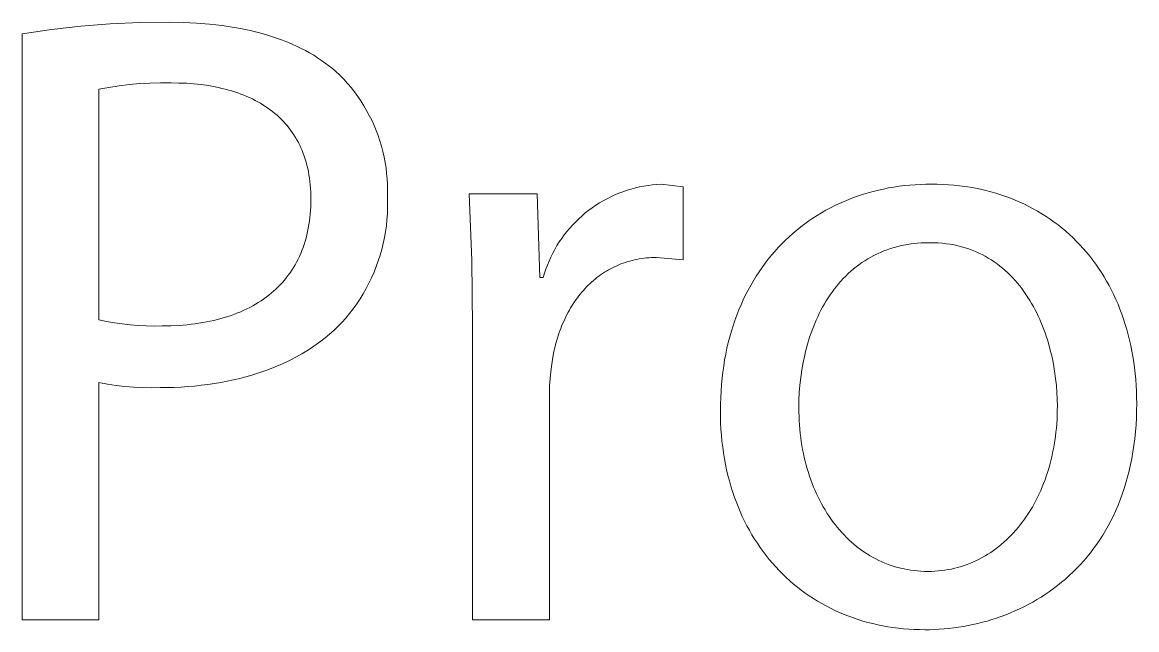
# Model space of a CAD drawing. Header units: millimetres. Extents: x -1283 to 2747, y -259 to 2557.
# Drawn here: x 1464.6 to 1515.6, y -191.6 to -163.8 of the extents above; entities that cross this region are included whole.
import ezdxf

# ---------------------------------------------------------------- set-up
doc = ezdxf.new("R2010")
doc.units = ezdxf.units.MM
doc.header["$MEASUREMENT"] = 0
doc.layers.add('Domyślny', color=7, linetype='Continuous', true_color=0x000000)

msp = doc.modelspace()

# ---------------------------------------------------------------- linework, layer by layer
at = {"layer": 'Domyślny', "color": 18, "lineweight": 15, "true_color": 0x000000}
for p, q in [((1465.896, -164.109), (1467.241, -163.959)), ((1467.241, -163.959), (1468.59, -163.854)), ((1468.59, -163.854), (1469.942, -163.794)), ((1469.942, -163.794), (1471.294, -163.78)), ((1471.294, -163.78), (1471.933, -163.789)), ((1471.933, -163.789), (1472.55, -163.818)), ((1472.55, -163.818), (1473.145, -163.865)), ((1473.145, -163.865), (1473.434, -163.895)), ((1473.434, -163.895), (1473.718, -163.93)), ((1473.718, -163.93), (1473.997, -163.97)), ((1473.997, -163.97), (1474.27, -164.014)), ((1464.557, -164.303), (1465.896, -164.109)), ((1464.557, -191.171), (1464.557, -164.303)), ((1474.27, -164.014), (1474.538, -164.062)), ((1474.538, -164.062), (1474.801, -164.115)), ((1474.801, -164.115), (1475.058, -164.172)), ((1475.058, -164.172), (1475.31, -164.233)), ((1475.31, -164.233), (1475.556, -164.299)), ((1475.556, -164.299), (1475.797, -164.369)), ((1475.797, -164.369), (1476.033, -164.443)), ((1476.033, -164.443), (1476.263, -164.521)), ((1476.263, -164.521), (1476.488, -164.604)), ((1476.488, -164.604), (1476.708, -164.69)), ((1476.708, -164.69), (1476.922, -164.781)), ((1476.922, -164.781), (1477.132, -164.875)), ((1477.132, -164.875), (1477.335, -164.974)), ((1477.335, -164.974), (1477.534, -165.076)), ((1477.534, -165.076), (1477.727, -165.183)), ((1477.727, -165.183), (1477.915, -165.293)), ((1477.915, -165.293), (1478.097, -165.407)), ((1478.097, -165.407), (1478.275, -165.525)), ((1478.275, -165.525), (1478.447, -165.647)), ((1478.447, -165.647), (1478.613, -165.773)), ((1478.613, -165.773), (1478.775, -165.902)), ((1478.775, -165.902), (1478.931, -166.034)), ((1478.931, -166.034), (1479.114, -166.21)), ((1479.114, -166.21), (1479.292, -166.392)), ((1479.292, -166.392), (1479.463, -166.581)), ((1468.528, -166.765), (1468.06, -166.853)), ((1468.06, -166.853), (1468.06, -177.415)), ((1468.999, -166.692), (1468.528, -166.765)), ((1469.472, -166.634), (1468.999, -166.692)), ((1469.947, -166.592), (1469.472, -166.634)), ((1470.422, -166.565), (1469.947, -166.592)), ((1470.899, -166.554), (1470.422, -166.565)), ((1471.375, -166.558), (1470.899, -166.554)), ((1471.733, -166.563), (1471.375, -166.558)), ((1472.084, -166.578), (1471.733, -166.563)), ((1472.426, -166.604), (1472.084, -166.578)), ((1472.76, -166.639), (1472.426, -166.604)), ((1473.086, -166.685), (1472.76, -166.639)), ((1473.245, -166.712), (1473.086, -166.685)), ((1473.402, -166.741), (1473.245, -166.712)), ((1473.557, -166.773), (1473.402, -166.741)), ((1473.71, -166.808), (1473.557, -166.773)), ((1473.86, -166.845), (1473.71, -166.808)), ((1474.008, -166.885), (1473.86, -166.845)), ((1474.153, -166.927), (1474.008, -166.885)), ((1474.297, -166.972), (1474.153, -166.927)), ((1474.437, -167.019), (1474.297, -166.972)), ((1474.576, -167.069), (1474.437, -167.019)), ((1479.463, -166.581), (1479.627, -166.774)), ((1479.627, -166.774), (1479.785, -166.974)), ((1479.785, -166.974), (1479.935, -167.179)), ((1474.711, -167.122), (1474.576, -167.069)), ((1474.845, -167.177), (1474.711, -167.122)), ((1474.975, -167.235), (1474.845, -167.177)), ((1475.103, -167.295), (1474.975, -167.235)), ((1475.229, -167.358), (1475.103, -167.295)), ((1475.352, -167.424), (1475.229, -167.358)), ((1475.472, -167.492), (1475.352, -167.424)), ((1475.589, -167.563), (1475.472, -167.492)), ((1475.704, -167.637), (1475.589, -167.563)), ((1479.935, -167.179), (1480.079, -167.388)), ((1480.079, -167.388), (1480.215, -167.603)), ((1475.816, -167.713), (1475.704, -167.637)), ((1475.925, -167.792), (1475.816, -167.713)), ((1476.032, -167.873), (1475.925, -167.792)), ((1476.136, -167.957), (1476.032, -167.873)), ((1476.236, -168.044), (1476.136, -167.957)), ((1476.334, -168.133), (1476.236, -168.044)), ((1480.215, -167.603), (1480.344, -167.822)), ((1480.344, -167.822), (1480.465, -168.046)), ((1480.465, -168.046), (1480.579, -168.273)), ((1476.429, -168.225), (1476.334, -168.133)), ((1476.521, -168.32), (1476.429, -168.225)), ((1476.61, -168.417), (1476.521, -168.32)), ((1476.696, -168.517), (1476.61, -168.417)), ((1476.779, -168.619), (1476.696, -168.517)), ((1480.579, -168.273), (1480.684, -168.504)), ((1480.684, -168.504), (1480.782, -168.739)), ((1476.859, -168.725), (1476.779, -168.619)), ((1476.936, -168.833), (1476.859, -168.725)), ((1477.01, -168.943), (1476.936, -168.833)), ((1477.081, -169.056), (1477.01, -168.943)), ((1477.148, -169.172), (1477.081, -169.056)), ((1480.782, -168.739), (1480.871, -168.977)), ((1480.871, -168.977), (1480.952, -169.218)), ((1477.212, -169.291), (1477.148, -169.172)), ((1477.273, -169.412), (1477.212, -169.291)), ((1477.331, -169.536), (1477.273, -169.412)), ((1477.386, -169.663), (1477.331, -169.536)), ((1480.952, -169.218), (1481.025, -169.462)), ((1481.025, -169.462), (1481.089, -169.708)), ((1477.437, -169.792), (1477.386, -169.663)), ((1477.485, -169.924), (1477.437, -169.792)), ((1477.529, -170.059), (1477.485, -169.924)), ((1477.57, -170.196), (1477.529, -170.059)), ((1481.089, -169.708), (1481.145, -169.956)), ((1481.145, -169.956), (1481.192, -170.206)), ((1477.608, -170.336), (1477.57, -170.196)), ((1477.642, -170.479), (1477.608, -170.336)), ((1477.673, -170.624), (1477.642, -170.479)), ((1477.7, -170.772), (1477.673, -170.624)), ((1481.192, -170.206), (1481.231, -170.457)), ((1481.231, -170.457), (1481.26, -170.709)), ((1477.724, -170.923), (1477.7, -170.772)), ((1477.744, -171.077), (1477.724, -170.923)), ((1477.76, -171.233), (1477.744, -171.077)), ((1481.26, -170.709), (1481.282, -170.963)), ((1481.282, -170.963), (1481.294, -171.216)), ((1477.773, -171.392), (1477.76, -171.233)), ((1477.783, -171.554), (1477.773, -171.392)), ((1477.788, -171.719), (1477.783, -171.554)), ((1481.298, -171.471), (1481.293, -171.725)), ((1481.294, -171.216), (1481.298, -171.471)), ((1485.172, -174.695), (1485.041, -171.65)), ((1485.041, -171.65), (1488.155, -171.65)), ((1488.155, -171.65), (1488.276, -175.475)), ((1491.723, -171.694), (1491.907, -171.617)), ((1491.907, -171.617), (1492.093, -171.547)), ((1492.093, -171.547), (1492.281, -171.482)), ((1492.281, -171.482), (1492.472, -171.425)), ((1492.472, -171.425), (1492.664, -171.374)), ((1492.664, -171.374), (1492.858, -171.329)), ((1492.858, -171.329), (1493.054, -171.291)), ((1493.054, -171.291), (1493.25, -171.26)), ((1493.25, -171.26), (1493.448, -171.236)), ((1493.448, -171.236), (1493.646, -171.218)), ((1493.646, -171.218), (1493.845, -171.207)), ((1493.845, -171.207), (1494.852, -171.328)), ((1494.852, -171.328), (1494.852, -174.669)), ((1503.113, -171.664), (1503.34, -171.596)), ((1503.34, -171.596), (1503.569, -171.533)), ((1503.569, -171.533), (1503.801, -171.476)), ((1503.801, -171.476), (1504.035, -171.423)), ((1504.035, -171.423), (1504.272, -171.376)), ((1504.272, -171.376), (1504.51, -171.335)), ((1504.51, -171.335), (1504.751, -171.299)), ((1504.751, -171.299), (1504.994, -171.268)), ((1504.994, -171.268), (1505.239, -171.243)), ((1505.239, -171.243), (1505.485, -171.224)), ((1505.485, -171.224), (1505.734, -171.21)), ((1505.734, -171.21), (1505.984, -171.202)), ((1505.984, -171.202), (1506.236, -171.199)), ((1506.236, -171.199), (1506.498, -171.202)), ((1506.498, -171.202), (1506.757, -171.211)), ((1506.757, -171.211), (1507.013, -171.225)), ((1507.013, -171.225), (1507.266, -171.246)), ((1507.266, -171.246), (1507.517, -171.272)), ((1507.517, -171.272), (1507.765, -171.305)), ((1507.765, -171.305), (1508.009, -171.342)), ((1508.009, -171.342), (1508.251, -171.386)), ((1508.251, -171.386), (1508.49, -171.435)), ((1508.49, -171.435), (1508.726, -171.489)), ((1508.726, -171.489), (1508.958, -171.549)), ((1508.958, -171.549), (1509.188, -171.615)), ((1509.188, -171.615), (1509.414, -171.685)), ((1477.782, -172.233), (1477.788, -172.061)), ((1477.79, -171.886), (1477.788, -171.719)), ((1477.788, -172.061), (1477.79, -171.886)), ((1481.293, -171.725), (1481.302, -172.001)), ((1481.302, -172.001), (1481.303, -172.277)), ((1490.849, -172.169), (1491.017, -172.062)), ((1491.017, -172.062), (1491.189, -171.961)), ((1491.189, -171.961), (1491.364, -171.866)), ((1491.364, -171.866), (1491.542, -171.777)), ((1491.542, -171.777), (1491.723, -171.694)), ((1501.809, -172.184), (1502.019, -172.084)), ((1502.019, -172.084), (1502.232, -171.99)), ((1502.232, -171.99), (1502.448, -171.901)), ((1502.448, -171.901), (1502.667, -171.817)), ((1502.667, -171.817), (1502.889, -171.738)), ((1502.889, -171.738), (1503.113, -171.664)), ((1509.414, -171.685), (1509.637, -171.762)), ((1509.637, -171.762), (1509.857, -171.843)), ((1509.857, -171.843), (1510.073, -171.93)), ((1510.073, -171.93), (1510.286, -172.021)), ((1510.286, -172.021), (1510.495, -172.118)), ((1510.495, -172.118), (1510.702, -172.22)), ((1477.743, -172.735), (1477.76, -172.57)), ((1477.76, -172.57), (1477.773, -172.403)), ((1477.773, -172.403), (1477.782, -172.233)), ((1481.293, -172.553), (1481.274, -172.829)), ((1481.303, -172.277), (1481.293, -172.553)), ((1490.069, -172.784), (1490.216, -172.651)), ((1490.216, -172.651), (1490.368, -172.522)), ((1490.368, -172.522), (1490.525, -172.399)), ((1490.525, -172.399), (1490.685, -172.281)), ((1490.685, -172.281), (1490.849, -172.169)), ((1500.804, -172.759), (1500.998, -172.634)), ((1500.998, -172.634), (1501.196, -172.514)), ((1501.196, -172.514), (1501.397, -172.399)), ((1501.397, -172.399), (1501.601, -172.289)), ((1501.601, -172.289), (1501.809, -172.184)), ((1510.702, -172.22), (1510.904, -172.327)), ((1510.904, -172.327), (1511.103, -172.439)), ((1511.103, -172.439), (1511.298, -172.556)), ((1511.298, -172.556), (1511.49, -172.678)), ((1477.67, -173.214), (1477.698, -173.057)), ((1477.698, -173.057), (1477.723, -172.898)), ((1477.723, -172.898), (1477.743, -172.735)), ((1481.246, -173.104), (1481.208, -173.378)), ((1481.274, -172.829), (1481.246, -173.104)), ((1489.655, -173.215), (1489.788, -173.067)), ((1489.788, -173.067), (1489.926, -172.923)), ((1489.926, -172.923), (1490.069, -172.784)), ((1500.06, -173.308), (1500.241, -173.163)), ((1500.241, -173.163), (1500.425, -173.024)), ((1500.425, -173.024), (1500.613, -172.889)), ((1500.613, -172.889), (1500.804, -172.759)), ((1511.49, -172.678), (1511.678, -172.805)), ((1511.678, -172.805), (1511.863, -172.936)), ((1511.863, -172.936), (1512.043, -173.072)), ((1512.043, -173.072), (1512.22, -173.213)), ((1477.523, -173.818), (1477.565, -173.671)), ((1477.565, -173.671), (1477.604, -173.521)), ((1477.604, -173.521), (1477.639, -173.369)), ((1477.639, -173.369), (1477.67, -173.214)), ((1481.16, -173.65), (1481.104, -173.92)), ((1481.208, -173.378), (1481.16, -173.65)), ((1489.175, -173.849), (1489.286, -173.685)), ((1489.286, -173.685), (1489.404, -173.524)), ((1489.404, -173.524), (1489.526, -173.367)), ((1489.526, -173.367), (1489.655, -173.215)), ((1499.541, -173.772), (1499.71, -173.613)), ((1499.71, -173.613), (1499.883, -173.458)), ((1499.883, -173.458), (1500.06, -173.308)), ((1512.22, -173.213), (1512.392, -173.358)), ((1512.392, -173.358), (1512.561, -173.508)), ((1512.561, -173.508), (1512.726, -173.663)), ((1512.726, -173.663), (1512.887, -173.822)), ((1477.375, -174.243), (1477.428, -174.104)), ((1477.428, -174.104), (1477.477, -173.962)), ((1477.477, -173.962), (1477.523, -173.818)), ((1481.038, -174.188), (1480.962, -174.454)), ((1481.104, -173.92), (1481.038, -174.188)), ((1488.874, -174.365), (1488.968, -174.19)), ((1488.968, -174.19), (1489.068, -174.018)), ((1489.068, -174.018), (1489.175, -173.849)), ((1499.056, -174.28), (1499.213, -174.106)), ((1499.213, -174.106), (1499.375, -173.937)), ((1499.375, -173.937), (1499.541, -173.772)), ((1504.204, -174.205), (1504.047, -174.264)), ((1504.365, -174.151), (1504.204, -174.205)), ((1504.529, -174.101), (1504.365, -174.151)), ((1504.696, -174.056), (1504.529, -174.101)), ((1504.866, -174.016), (1504.696, -174.056)), ((1505.04, -173.981), (1504.866, -174.016)), ((1505.218, -173.952), (1505.04, -173.981)), ((1505.398, -173.927), (1505.218, -173.952)), ((1505.583, -173.908), (1505.398, -173.927)), ((1505.77, -173.894), (1505.583, -173.908)), ((1505.961, -173.886), (1505.77, -173.894)), ((1506.156, -173.883), (1505.961, -173.886)), ((1506.351, -173.886), (1506.156, -173.883)), ((1506.542, -173.895), (1506.351, -173.886)), ((1506.73, -173.91), (1506.542, -173.895)), ((1506.914, -173.931), (1506.73, -173.91)), ((1507.094, -173.957), (1506.914, -173.931)), ((1507.271, -173.989), (1507.094, -173.957)), ((1507.444, -174.026), (1507.271, -173.989)), ((1507.613, -174.069), (1507.444, -174.026)), ((1507.779, -174.117), (1507.613, -174.069)), ((1507.941, -174.17), (1507.779, -174.117)), ((1508.1, -174.228), (1507.941, -174.17)), ((1512.887, -173.822), (1513.044, -173.985)), ((1513.044, -173.985), (1513.197, -174.153)), ((1513.197, -174.153), (1513.345, -174.325)), ((1477.13, -174.773), (1477.197, -174.644)), ((1477.197, -174.644), (1477.26, -174.513)), ((1477.26, -174.513), (1477.319, -174.379)), ((1477.319, -174.379), (1477.375, -174.243)), ((1480.962, -174.454), (1480.878, -174.717)), ((1485.202, -177.743), (1485.172, -174.695)), ((1488.703, -174.725), (1488.785, -174.543)), ((1488.785, -174.543), (1488.874, -174.365)), ((1492.515, -174.695), (1492.41, -174.723)), ((1492.622, -174.67), (1492.515, -174.695)), ((1492.729, -174.648), (1492.622, -174.67)), ((1492.838, -174.628), (1492.729, -174.648)), ((1492.948, -174.611), (1492.838, -174.628)), ((1493.059, -174.596), (1492.948, -174.611)), ((1493.171, -174.584), (1493.059, -174.596)), ((1493.284, -174.574), (1493.171, -174.584)), ((1493.398, -174.567), (1493.284, -174.574)), ((1493.514, -174.563), (1493.398, -174.567)), ((1493.63, -174.562), (1493.514, -174.563)), ((1494.852, -174.669), (1493.63, -174.562)), ((1498.608, -174.829), (1498.753, -174.641)), ((1498.753, -174.641), (1498.902, -174.458)), ((1498.902, -174.458), (1499.056, -174.28)), ((1503.174, -174.71), (1503.04, -174.799)), ((1503.311, -174.626), (1503.174, -174.71)), ((1503.452, -174.545), (1503.311, -174.626)), ((1503.596, -174.468), (1503.452, -174.545)), ((1503.743, -174.396), (1503.596, -174.468)), ((1503.893, -174.328), (1503.743, -174.396)), ((1504.047, -174.264), (1503.893, -174.328)), ((1508.256, -174.291), (1508.1, -174.228)), ((1508.407, -174.359), (1508.256, -174.291)), ((1508.556, -174.431), (1508.407, -174.359)), ((1508.701, -174.508), (1508.556, -174.431)), ((1508.842, -174.589), (1508.701, -174.508)), ((1508.98, -174.674), (1508.842, -174.589)), ((1509.115, -174.764), (1508.98, -174.674)), ((1513.345, -174.325), (1513.489, -174.501)), ((1513.489, -174.501), (1513.63, -174.682)), ((1513.63, -174.682), (1513.765, -174.867)), ((1476.831, -175.261), (1476.911, -175.143)), ((1476.911, -175.143), (1476.987, -175.022)), ((1476.987, -175.022), (1477.06, -174.899)), ((1477.06, -174.899), (1477.13, -174.773)), ((1480.784, -174.977), (1480.682, -175.234)), ((1480.878, -174.717), (1480.784, -174.977)), ((1488.494, -175.284), (1488.557, -175.095)), ((1488.557, -175.095), (1488.627, -174.909)), ((1488.627, -174.909), (1488.703, -174.725)), ((1491.336, -175.184), (1491.246, -175.24)), ((1491.427, -175.131), (1491.336, -175.184)), ((1491.52, -175.08), (1491.427, -175.131)), ((1491.614, -175.031), (1491.52, -175.08)), ((1491.709, -174.984), (1491.614, -175.031)), ((1491.805, -174.94), (1491.709, -174.984)), ((1491.903, -174.897), (1491.805, -174.94)), ((1492.002, -174.858), (1491.903, -174.897)), ((1492.102, -174.82), (1492.002, -174.858)), ((1492.204, -174.786), (1492.102, -174.82)), ((1492.306, -174.753), (1492.204, -174.786)), ((1492.41, -174.723), (1492.306, -174.753)), ((1498.199, -175.421), (1498.331, -175.22)), ((1498.331, -175.22), (1498.467, -175.022)), ((1498.467, -175.022), (1498.608, -174.829)), ((1502.536, -175.194), (1502.418, -175.301)), ((1502.657, -175.089), (1502.536, -175.194)), ((1502.781, -174.989), (1502.657, -175.089)), ((1502.909, -174.892), (1502.781, -174.989)), ((1503.04, -174.799), (1502.909, -174.892)), ((1509.246, -174.857), (1509.115, -174.764)), ((1509.374, -174.955), (1509.246, -174.857)), ((1509.499, -175.056), (1509.374, -174.955)), ((1509.62, -175.161), (1509.499, -175.056)), ((1509.738, -175.27), (1509.62, -175.161)), ((1513.765, -174.867), (1513.897, -175.056)), ((1513.897, -175.056), (1514.024, -175.249)), ((1476.383, -175.81), (1476.479, -175.706)), ((1476.479, -175.706), (1476.571, -175.598)), ((1476.571, -175.598), (1476.661, -175.488)), ((1476.661, -175.488), (1476.748, -175.376)), ((1476.748, -175.376), (1476.831, -175.261)), ((1480.451, -175.736), (1480.323, -175.981)), ((1480.571, -175.487), (1480.451, -175.736)), ((1480.682, -175.234), (1480.571, -175.487)), ((1488.276, -175.475), (1488.437, -175.475)), ((1488.437, -175.475), (1488.494, -175.284)), ((1490.656, -175.69), (1490.577, -175.762)), ((1490.736, -175.619), (1490.656, -175.69)), ((1490.817, -175.551), (1490.736, -175.619)), ((1490.9, -175.485), (1490.817, -175.551)), ((1490.985, -175.42), (1490.9, -175.485)), ((1491.07, -175.358), (1490.985, -175.42)), ((1491.158, -175.298), (1491.07, -175.358)), ((1491.246, -175.24), (1491.158, -175.298)), ((1497.949, -175.839), (1498.072, -175.628)), ((1498.072, -175.628), (1498.199, -175.421)), ((1502.082, -175.644), (1501.977, -175.765)), ((1502.191, -175.527), (1502.082, -175.644)), ((1502.303, -175.412), (1502.191, -175.527)), ((1502.418, -175.301), (1502.303, -175.412)), ((1509.853, -175.382), (1509.738, -175.27)), ((1509.965, -175.497), (1509.853, -175.382)), ((1510.073, -175.616), (1509.965, -175.497)), ((1510.178, -175.738), (1510.073, -175.616)), ((1510.28, -175.862), (1510.178, -175.738)), ((1514.024, -175.249), (1514.147, -175.446)), ((1514.147, -175.446), (1514.265, -175.647)), ((1514.265, -175.647), (1514.378, -175.852)), ((1475.855, -176.291), (1475.967, -176.201)), ((1475.967, -176.201), (1476.075, -176.107)), ((1476.075, -176.107), (1476.181, -176.011)), ((1476.181, -176.011), (1476.283, -175.912)), ((1476.283, -175.912), (1476.383, -175.81)), ((1480.186, -176.221), (1480.041, -176.456)), ((1480.323, -175.981), (1480.186, -176.221)), ((1490.137, -176.238), (1490.068, -176.324)), ((1490.206, -176.154), (1490.137, -176.238)), ((1490.277, -176.072), (1490.206, -176.154)), ((1490.35, -175.992), (1490.277, -176.072)), ((1490.424, -175.913), (1490.35, -175.992)), ((1490.5, -175.837), (1490.424, -175.913)), ((1490.577, -175.762), (1490.5, -175.837)), ((1497.718, -176.275), (1497.831, -176.055)), ((1497.831, -176.055), (1497.949, -175.839)), ((1501.679, -176.146), (1501.586, -176.278)), ((1501.775, -176.016), (1501.679, -176.146)), ((1501.875, -175.889), (1501.775, -176.016)), ((1501.977, -175.765), (1501.875, -175.889)), ((1510.379, -175.99), (1510.28, -175.862)), ((1510.475, -176.12), (1510.379, -175.99)), ((1510.567, -176.254), (1510.475, -176.12)), ((1514.378, -175.852), (1514.488, -176.06)), ((1514.488, -176.06), (1514.592, -176.273)), ((1475.12, -176.778), (1475.25, -176.704)), ((1475.25, -176.704), (1475.377, -176.627)), ((1475.377, -176.627), (1475.501, -176.547)), ((1475.501, -176.547), (1475.622, -176.465)), ((1475.622, -176.465), (1475.74, -176.379)), ((1475.74, -176.379), (1475.855, -176.291)), ((1479.888, -176.686), (1479.727, -176.911)), ((1480.041, -176.456), (1479.888, -176.686)), ((1489.812, -176.686), (1489.751, -176.781)), ((1489.873, -176.593), (1489.812, -176.686)), ((1489.937, -176.502), (1489.873, -176.593)), ((1490.002, -176.412), (1489.937, -176.502)), ((1490.068, -176.324), (1490.002, -176.412)), ((1497.407, -176.962), (1497.506, -176.729)), ((1497.506, -176.729), (1497.609, -176.5)), ((1497.609, -176.5), (1497.718, -176.275)), ((1501.325, -176.692), (1501.244, -176.835)), ((1501.409, -176.552), (1501.325, -176.692)), ((1501.496, -176.414), (1501.409, -176.552)), ((1501.586, -176.278), (1501.496, -176.414)), ((1510.657, -176.389), (1510.567, -176.254)), ((1510.743, -176.527), (1510.657, -176.389)), ((1510.826, -176.667), (1510.743, -176.527)), ((1510.907, -176.81), (1510.826, -176.667)), ((1514.592, -176.273), (1514.692, -176.489)), ((1514.692, -176.489), (1514.787, -176.709)), ((1514.787, -176.709), (1514.877, -176.933)), ((1473.821, -177.317), (1473.977, -177.269)), ((1473.977, -177.269), (1474.13, -177.217)), ((1474.13, -177.217), (1474.28, -177.163)), ((1474.28, -177.163), (1474.427, -177.106)), ((1474.427, -177.106), (1474.571, -177.046)), ((1474.571, -177.046), (1474.713, -176.983)), ((1474.713, -176.983), (1474.852, -176.918)), ((1474.852, -176.918), (1474.987, -176.849)), ((1474.987, -176.849), (1475.12, -176.778)), ((1479.558, -177.13), (1479.382, -177.343)), ((1479.727, -176.911), (1479.558, -177.13)), ((1489.527, -177.177), (1489.475, -177.28)), ((1489.58, -177.075), (1489.527, -177.177)), ((1489.636, -176.975), (1489.58, -177.075)), ((1489.693, -176.877), (1489.636, -176.975)), ((1489.751, -176.781), (1489.693, -176.877)), ((1497.225, -177.443), (1497.313, -177.2)), ((1497.313, -177.2), (1497.407, -176.962)), ((1501.092, -177.128), (1501.02, -177.278)), ((1501.166, -176.98), (1501.092, -177.128)), ((1501.244, -176.835), (1501.166, -176.98)), ((1510.984, -176.955), (1510.907, -176.81)), ((1511.058, -177.101), (1510.984, -176.955)), ((1511.13, -177.249), (1511.058, -177.101)), ((1511.198, -177.4), (1511.13, -177.249)), ((1514.877, -176.933), (1514.963, -177.161)), ((1514.963, -177.161), (1515.044, -177.392)), ((1468.06, -177.415), (1468.419, -177.492)), ((1468.419, -177.492), (1468.78, -177.556)), ((1468.78, -177.556), (1469.143, -177.609)), ((1469.143, -177.609), (1469.507, -177.651)), ((1469.507, -177.651), (1469.873, -177.68)), ((1469.873, -177.68), (1470.239, -177.698)), ((1470.239, -177.698), (1470.606, -177.703)), ((1470.606, -177.703), (1470.972, -177.697)), ((1470.972, -177.697), (1471.364, -177.691)), ((1471.364, -177.691), (1471.746, -177.673)), ((1471.746, -177.673), (1472.117, -177.643)), ((1472.117, -177.643), (1472.3, -177.624)), ((1472.3, -177.624), (1472.479, -177.601)), ((1472.479, -177.601), (1472.656, -177.576)), ((1472.656, -177.576), (1472.83, -177.548)), ((1472.83, -177.548), (1473.002, -177.517)), ((1473.002, -177.517), (1473.171, -177.483)), ((1473.171, -177.483), (1473.338, -177.446)), ((1473.338, -177.446), (1473.502, -177.406)), ((1473.502, -177.406), (1473.663, -177.363)), ((1473.663, -177.363), (1473.821, -177.317)), ((1479.021, -177.73), (1478.836, -177.906)), ((1479.199, -177.549), (1479.021, -177.73)), ((1479.382, -177.343), (1479.199, -177.549)), ((1485.202, -191.177), (1485.202, -177.743)), ((1489.283, -177.707), (1489.24, -177.818)), ((1489.329, -177.598), (1489.283, -177.707)), ((1489.376, -177.49), (1489.329, -177.598)), ((1489.424, -177.384), (1489.376, -177.49)), ((1489.475, -177.28), (1489.424, -177.384)), ((1497.063, -177.94), (1497.141, -177.689)), ((1497.141, -177.689), (1497.225, -177.443)), ((1500.822, -177.739), (1500.762, -177.896)), ((1500.885, -177.583), (1500.822, -177.739)), ((1500.951, -177.429), (1500.885, -177.583)), ((1501.02, -177.278), (1500.951, -177.429)), ((1511.263, -177.551), (1511.198, -177.4)), ((1511.326, -177.704), (1511.263, -177.551)), ((1511.385, -177.859), (1511.326, -177.704)), ((1515.044, -177.392), (1515.12, -177.626)), ((1515.12, -177.626), (1515.191, -177.864)), ((1478.447, -178.24), (1478.243, -178.399)), ((1478.645, -178.076), (1478.447, -178.24)), ((1478.836, -177.906), (1478.645, -178.076)), ((1489.12, -178.158), (1489.049, -178.392)), ((1489.158, -178.043), (1489.12, -178.158)), ((1489.198, -177.93), (1489.158, -178.043)), ((1489.24, -177.818), (1489.198, -177.93)), ((1496.923, -178.455), (1496.991, -178.196)), ((1496.991, -178.196), (1497.063, -177.94)), ((1500.651, -178.216), (1500.599, -178.378)), ((1500.705, -178.055), (1500.651, -178.216)), ((1500.762, -177.896), (1500.705, -178.055)), ((1511.442, -178.015), (1511.385, -177.859)), ((1511.496, -178.172), (1511.442, -178.015)), ((1511.547, -178.33), (1511.496, -178.172)), ((1515.191, -177.864), (1515.257, -178.105)), ((1515.257, -178.105), (1515.318, -178.35)), ((1477.817, -178.7), (1477.595, -178.842)), ((1478.033, -178.552), (1477.817, -178.7)), ((1478.243, -178.399), (1478.033, -178.552)), ((1488.985, -178.631), (1488.929, -178.876)), ((1489.049, -178.392), (1488.985, -178.631)), ((1496.805, -178.987), (1496.862, -178.719)), ((1496.862, -178.719), (1496.923, -178.455)), ((1500.505, -178.707), (1500.463, -178.873)), ((1500.551, -178.542), (1500.505, -178.707)), ((1500.599, -178.378), (1500.551, -178.542)), ((1511.595, -178.489), (1511.547, -178.33)), ((1511.684, -178.809), (1511.595, -178.489)), ((1515.318, -178.35), (1515.374, -178.598)), ((1515.374, -178.598), (1515.424, -178.85)), ((1476.896, -179.234), (1476.653, -179.353)), ((1477.135, -179.109), (1476.896, -179.234)), ((1477.368, -178.978), (1477.135, -179.109)), ((1477.595, -178.842), (1477.368, -178.978)), ((1488.879, -179.125), (1488.825, -179.453)), ((1488.929, -178.876), (1488.879, -179.125)), ((1496.71, -179.536), (1496.755, -179.26)), ((1496.755, -179.26), (1496.805, -178.987)), ((1500.423, -179.04), (1500.352, -179.378)), ((1500.463, -178.873), (1500.423, -179.04)), ((1511.761, -179.131), (1511.684, -178.809)), ((1511.827, -179.454), (1511.761, -179.131)), ((1515.424, -178.85), (1515.47, -179.104)), ((1515.47, -179.104), (1515.51, -179.362)), ((1475.628, -179.774), (1475.36, -179.865)), ((1475.891, -179.677), (1475.628, -179.774)), ((1476.15, -179.575), (1475.891, -179.677)), ((1476.404, -179.467), (1476.15, -179.575)), ((1476.653, -179.353), (1476.404, -179.467)), ((1488.782, -179.782), (1488.749, -180.112)), ((1488.825, -179.453), (1488.782, -179.782)), ((1496.637, -180.101), (1496.67, -179.817)), ((1496.67, -179.817), (1496.71, -179.536)), ((1500.292, -179.719), (1500.243, -180.063)), ((1500.352, -179.378), (1500.292, -179.719)), ((1511.883, -179.778), (1511.827, -179.454)), ((1511.928, -180.102), (1511.883, -179.778)), ((1515.51, -179.362), (1515.546, -179.623)), ((1515.546, -179.623), (1515.576, -179.887)), ((1468.458, -180.362), (1468.06, -180.287)), ((1468.06, -180.287), (1468.06, -191.171)), ((1473.662, -180.288), (1473.366, -180.339)), ((1473.955, -180.232), (1473.662, -180.288)), ((1474.244, -180.17), (1473.955, -180.232)), ((1474.529, -180.103), (1474.244, -180.17)), ((1474.81, -180.029), (1474.529, -180.103)), ((1475.087, -179.95), (1474.81, -180.029)), ((1475.36, -179.865), (1475.087, -179.95)), ((1488.749, -180.112), (1488.728, -180.444)), ((1496.609, -180.39), (1496.637, -180.101)), ((1500.243, -180.063), (1500.205, -180.409)), ((1511.963, -180.424), (1511.928, -180.102)), ((1515.576, -179.887), (1515.6, -180.154)), ((1515.6, -180.154), (1515.619, -180.424)), ((1468.858, -180.423), (1468.458, -180.362)), ((1469.261, -180.471), (1468.858, -180.423)), ((1469.664, -180.506), (1469.261, -180.471)), ((1470.069, -180.527), (1469.664, -180.506)), ((1470.473, -180.535), (1470.069, -180.527)), ((1470.878, -180.529), (1470.473, -180.535)), ((1471.199, -180.526), (1470.878, -180.529)), ((1471.518, -180.517), (1471.199, -180.526)), ((1471.833, -180.502), (1471.518, -180.517)), ((1472.146, -180.481), (1471.833, -180.502)), ((1472.456, -180.454), (1472.146, -180.481)), ((1472.762, -180.422), (1472.456, -180.454)), ((1473.066, -180.383), (1472.762, -180.422)), ((1473.366, -180.339), (1473.066, -180.383)), ((1488.728, -180.444), (1488.718, -180.776)), ((1488.718, -180.776), (1488.718, -191.177)), ((1496.573, -180.98), (1496.588, -180.683)), ((1496.588, -180.683), (1496.609, -180.39)), ((1500.178, -180.757), (1500.162, -181.104)), ((1500.205, -180.409), (1500.178, -180.757)), ((1511.988, -180.743), (1511.963, -180.424)), ((1512.002, -181.06), (1511.988, -180.743)), ((1515.619, -180.424), (1515.633, -180.696)), ((1515.633, -180.696), (1515.641, -180.972)), ((1496.56, -181.586), (1496.563, -181.281)), ((1496.563, -181.281), (1496.573, -180.98)), ((1500.162, -181.104), (1500.157, -181.452)), ((1512.007, -181.372), (1512.002, -181.06)), ((1515.644, -181.251), (1515.64, -181.586)), ((1515.641, -180.972), (1515.644, -181.251)), ((1496.563, -181.873), (1496.56, -181.586)), ((1500.157, -181.452), (1500.159, -181.651)), ((1500.159, -181.651), (1500.164, -181.849)), ((1500.164, -181.849), (1500.173, -182.045)), ((1511.991, -181.982), (1512, -181.781)), ((1512, -181.781), (1512.005, -181.577)), ((1512.005, -181.577), (1512.007, -181.372)), ((1515.64, -181.586), (1515.63, -181.916)), ((1496.572, -182.157), (1496.563, -181.873)), ((1496.587, -182.437), (1496.572, -182.157)), ((1500.173, -182.045), (1500.185, -182.24)), ((1500.185, -182.24), (1500.201, -182.432)), ((1511.961, -182.38), (1511.978, -182.182)), ((1511.978, -182.182), (1511.991, -181.982)), ((1515.612, -182.239), (1515.587, -182.557)), ((1515.63, -181.916), (1515.612, -182.239)), ((1496.607, -182.714), (1496.587, -182.437)), ((1496.633, -182.987), (1496.607, -182.714)), ((1500.201, -182.432), (1500.22, -182.623)), ((1500.22, -182.623), (1500.243, -182.812)), ((1500.243, -182.812), (1500.269, -183)), ((1511.891, -182.961), (1511.918, -182.77)), ((1511.918, -182.77), (1511.941, -182.576)), ((1511.941, -182.576), (1511.961, -182.38)), ((1515.555, -182.869), (1515.517, -183.175)), ((1515.587, -182.557), (1515.555, -182.869)), ((1496.665, -183.257), (1496.633, -182.987)), ((1496.702, -183.524), (1496.665, -183.257)), ((1500.269, -183), (1500.298, -183.185)), ((1500.298, -183.185), (1500.331, -183.368)), ((1500.331, -183.368), (1500.367, -183.55)), ((1511.79, -183.523), (1511.827, -183.338)), ((1511.827, -183.338), (1511.861, -183.151)), ((1511.861, -183.151), (1511.891, -182.961)), ((1515.517, -183.175), (1515.471, -183.475)), ((1496.745, -183.786), (1496.702, -183.524)), ((1496.793, -184.045), (1496.745, -183.786)), ((1500.367, -183.55), (1500.406, -183.729)), ((1500.406, -183.729), (1500.449, -183.906)), ((1500.449, -183.906), (1500.494, -184.081)), ((1511.659, -184.064), (1511.706, -183.886)), ((1511.706, -183.886), (1511.75, -183.706)), ((1511.75, -183.706), (1511.79, -183.523)), ((1515.42, -183.77), (1515.362, -184.058)), ((1515.471, -183.475), (1515.42, -183.77)), ((1496.847, -184.301), (1496.793, -184.045)), ((1496.906, -184.552), (1496.847, -184.301)), ((1500.494, -184.081), (1500.543, -184.254)), ((1500.543, -184.254), (1500.595, -184.425)), ((1511.5, -184.584), (1511.556, -184.413)), ((1511.556, -184.413), (1511.609, -184.24)), ((1511.609, -184.24), (1511.659, -184.064)), ((1515.298, -184.341), (1515.227, -184.618)), ((1515.362, -184.058), (1515.298, -184.341)), ((1496.97, -184.8), (1496.906, -184.552)), ((1497.04, -185.044), (1496.97, -184.8)), ((1500.595, -184.425), (1500.649, -184.593)), ((1500.649, -184.593), (1500.707, -184.759)), ((1500.707, -184.759), (1500.768, -184.922)), ((1500.768, -184.922), (1500.832, -185.083)), ((1511.313, -185.081), (1511.378, -184.918)), ((1511.378, -184.918), (1511.44, -184.752)), ((1511.44, -184.752), (1511.5, -184.584)), ((1515.151, -184.889), (1515.069, -185.155)), ((1515.227, -184.618), (1515.151, -184.889)), ((1497.114, -185.285), (1497.04, -185.044)), ((1497.194, -185.521), (1497.114, -185.285)), ((1500.832, -185.083), (1500.899, -185.242)), ((1500.899, -185.242), (1500.969, -185.397)), ((1500.969, -185.397), (1501.041, -185.551)), ((1511.099, -185.553), (1511.173, -185.399)), ((1511.173, -185.399), (1511.244, -185.241)), ((1511.244, -185.241), (1511.313, -185.081)), ((1514.981, -185.415), (1514.887, -185.669)), ((1515.069, -185.155), (1514.981, -185.415)), ((1497.278, -185.754), (1497.194, -185.521)), ((1497.368, -185.982), (1497.278, -185.754)), ((1501.041, -185.551), (1501.116, -185.701)), ((1501.116, -185.701), (1501.195, -185.849)), ((1501.195, -185.849), (1501.276, -185.994)), ((1510.86, -186), (1510.942, -185.854)), ((1510.942, -185.854), (1511.022, -185.705)), ((1511.022, -185.705), (1511.099, -185.553)), ((1514.788, -185.918), (1514.684, -186.161)), ((1514.887, -185.669), (1514.788, -185.918)), ((1497.462, -186.207), (1497.368, -185.982)), ((1497.561, -186.428), (1497.462, -186.207)), ((1497.665, -186.644), (1497.561, -186.428)), ((1501.276, -185.994), (1501.359, -186.136)), ((1501.359, -186.136), (1501.446, -186.276)), ((1501.446, -186.276), (1501.535, -186.412)), ((1501.535, -186.412), (1501.626, -186.546)), ((1510.503, -186.555), (1510.596, -186.421)), ((1510.596, -186.421), (1510.687, -186.284)), ((1510.687, -186.284), (1510.775, -186.144)), ((1510.775, -186.144), (1510.86, -186)), ((1514.574, -186.398), (1514.459, -186.63)), ((1514.684, -186.161), (1514.574, -186.398)), ((1497.773, -186.857), (1497.665, -186.644)), ((1497.887, -187.065), (1497.773, -186.857)), ((1501.626, -186.546), (1501.721, -186.676)), ((1501.721, -186.676), (1501.818, -186.804)), ((1501.818, -186.804), (1501.917, -186.928)), ((1501.917, -186.928), (1502.019, -187.049)), ((1510.106, -187.059), (1510.209, -186.938)), ((1510.209, -186.938), (1510.309, -186.814)), ((1510.309, -186.814), (1510.408, -186.686)), ((1510.408, -186.686), (1510.503, -186.555)), ((1514.339, -186.856), (1514.215, -187.077)), ((1514.459, -186.63), (1514.339, -186.856)), ((1498.004, -187.269), (1497.887, -187.065)), ((1498.126, -187.47), (1498.004, -187.269)), ((1498.253, -187.665), (1498.126, -187.47)), ((1502.019, -187.049), (1502.123, -187.167)), ((1502.123, -187.167), (1502.23, -187.281)), ((1502.23, -187.281), (1502.339, -187.392)), ((1502.339, -187.392), (1502.451, -187.5)), ((1509.67, -187.511), (1509.782, -187.403)), ((1509.782, -187.403), (1509.892, -187.292)), ((1509.892, -187.292), (1510, -187.177)), ((1510, -187.177), (1510.106, -187.059)), ((1514.085, -187.292), (1513.951, -187.502)), ((1514.215, -187.077), (1514.085, -187.292)), ((1498.384, -187.857), (1498.253, -187.665)), ((1498.519, -188.044), (1498.384, -187.857)), ((1502.451, -187.5), (1502.565, -187.605)), ((1502.565, -187.605), (1502.681, -187.706)), ((1502.681, -187.706), (1502.799, -187.803)), ((1502.799, -187.803), (1502.92, -187.897)), ((1502.92, -187.897), (1503.043, -187.987)), ((1503.043, -187.987), (1503.168, -188.074)), ((1508.95, -188.082), (1509.075, -187.996)), ((1509.075, -187.996), (1509.198, -187.906)), ((1509.198, -187.906), (1509.319, -187.813)), ((1509.319, -187.813), (1509.438, -187.716)), ((1509.438, -187.716), (1509.555, -187.615)), ((1509.555, -187.615), (1509.67, -187.511)), ((1513.669, -187.905), (1513.521, -188.098)), ((1513.812, -187.706), (1513.669, -187.905)), ((1513.951, -187.502), (1513.812, -187.706)), ((1498.658, -188.228), (1498.519, -188.044)), ((1498.801, -188.406), (1498.658, -188.228)), ((1498.949, -188.58), (1498.801, -188.406)), ((1503.168, -188.074), (1503.296, -188.157)), ((1503.296, -188.157), (1503.425, -188.236)), ((1503.425, -188.236), (1503.556, -188.311)), ((1503.556, -188.311), (1503.69, -188.382)), ((1503.69, -188.382), (1503.825, -188.449)), ((1503.825, -188.449), (1503.963, -188.513)), ((1508.157, -188.518), (1508.294, -188.455)), ((1508.294, -188.455), (1508.429, -188.388)), ((1508.429, -188.388), (1508.562, -188.318)), ((1508.562, -188.318), (1508.693, -188.243)), ((1508.693, -188.243), (1508.822, -188.164)), ((1508.822, -188.164), (1508.95, -188.082)), ((1513.214, -188.469), (1513.054, -188.646)), ((1513.369, -188.286), (1513.214, -188.469)), ((1513.521, -188.098), (1513.369, -188.286)), ((1499.1, -188.75), (1498.949, -188.58)), ((1499.256, -188.916), (1499.1, -188.75)), ((1499.415, -189.076), (1499.256, -188.916)), ((1503.963, -188.513), (1504.102, -188.572)), ((1504.102, -188.572), (1504.243, -188.628)), ((1504.243, -188.628), (1504.386, -188.679)), ((1504.386, -188.679), (1504.531, -188.726)), ((1504.531, -188.726), (1504.678, -188.768)), ((1504.678, -188.768), (1504.827, -188.807)), ((1504.827, -188.807), (1504.977, -188.841)), ((1504.977, -188.841), (1505.129, -188.871)), ((1505.129, -188.871), (1505.283, -188.896)), ((1505.283, -188.896), (1505.438, -188.917)), ((1505.438, -188.917), (1505.595, -188.933)), ((1505.595, -188.933), (1505.754, -188.945)), ((1505.754, -188.945), (1505.914, -188.952)), ((1505.914, -188.952), (1506.075, -188.954)), ((1506.075, -188.954), (1506.233, -188.952)), ((1506.233, -188.952), (1506.39, -188.945)), ((1506.39, -188.945), (1506.545, -188.933)), ((1506.545, -188.933), (1506.699, -188.917)), ((1506.699, -188.917), (1506.852, -188.897)), ((1506.852, -188.897), (1507.003, -188.872)), ((1507.003, -188.872), (1507.153, -188.843)), ((1507.153, -188.843), (1507.301, -188.809)), ((1507.301, -188.809), (1507.448, -188.771)), ((1507.448, -188.771), (1507.593, -188.729)), ((1507.593, -188.729), (1507.737, -188.682)), ((1507.737, -188.682), (1507.879, -188.632)), ((1507.879, -188.632), (1508.019, -188.577)), ((1508.019, -188.577), (1508.157, -188.518)), ((1512.723, -188.984), (1512.552, -189.145)), ((1512.89, -188.818), (1512.723, -188.984)), ((1513.054, -188.646), (1512.89, -188.818)), ((1499.578, -189.233), (1499.415, -189.076)), ((1499.745, -189.384), (1499.578, -189.233)), ((1499.916, -189.531), (1499.745, -189.384)), ((1500.09, -189.674), (1499.916, -189.531)), ((1512.201, -189.452), (1512.02, -189.597)), ((1512.378, -189.301), (1512.201, -189.452)), ((1512.552, -189.145), (1512.378, -189.301)), ((1500.268, -189.812), (1500.09, -189.674)), ((1500.449, -189.945), (1500.268, -189.812)), ((1500.634, -190.073), (1500.449, -189.945)), ((1511.459, -190.002), (1511.267, -190.127)), ((1511.649, -189.872), (1511.459, -190.002)), ((1511.836, -189.737), (1511.649, -189.872)), ((1512.02, -189.597), (1511.836, -189.737)), ((1500.822, -190.196), (1500.634, -190.073)), ((1501.014, -190.315), (1500.822, -190.196)), ((1501.208, -190.429), (1501.014, -190.315)), ((1501.406, -190.537), (1501.208, -190.429)), ((1501.607, -190.641), (1501.406, -190.537)), ((1510.675, -190.47), (1510.473, -190.574)), ((1510.875, -190.361), (1510.675, -190.47)), ((1511.072, -190.246), (1510.875, -190.361)), ((1511.267, -190.127), (1511.072, -190.246)), ((1501.811, -190.74), (1501.607, -190.641)), ((1502.018, -190.834), (1501.811, -190.74)), ((1502.228, -190.923), (1502.018, -190.834)), ((1502.44, -191.006), (1502.228, -190.923)), ((1502.656, -191.085), (1502.44, -191.006)), ((1509.433, -191.019), (1509.22, -191.093)), ((1509.645, -190.94), (1509.433, -191.019)), ((1509.854, -190.856), (1509.645, -190.94)), ((1510.062, -190.767), (1509.854, -190.856)), ((1510.269, -190.673), (1510.062, -190.767)), ((1510.473, -190.574), (1510.269, -190.673)), ((1468.06, -191.171), (1464.557, -191.171)), ((1488.718, -191.177), (1485.202, -191.177)), ((1502.874, -191.158), (1502.656, -191.085)), ((1503.095, -191.226), (1502.874, -191.158)), ((1503.318, -191.289), (1503.095, -191.226)), ((1503.544, -191.347), (1503.318, -191.289)), ((1503.772, -191.399), (1503.544, -191.347)), ((1504.003, -191.446), (1503.772, -191.399)), ((1504.236, -191.488), (1504.003, -191.446)), ((1504.472, -191.524), (1504.236, -191.488)), ((1504.709, -191.555), (1504.472, -191.524)), ((1504.949, -191.58), (1504.709, -191.555)), ((1507.035, -191.567), (1506.813, -191.588)), ((1507.256, -191.541), (1507.035, -191.567)), ((1507.477, -191.51), (1507.256, -191.541)), ((1507.698, -191.475), (1507.477, -191.51)), ((1507.918, -191.435), (1507.698, -191.475)), ((1508.137, -191.39), (1507.918, -191.435)), ((1508.356, -191.341), (1508.137, -191.39)), ((1508.574, -191.286), (1508.356, -191.341)), ((1508.79, -191.227), (1508.574, -191.286)), ((1509.006, -191.163), (1508.79, -191.227)), ((1509.22, -191.093), (1509.006, -191.163)), ((1505.191, -191.599), (1504.949, -191.58)), ((1505.434, -191.614), (1505.191, -191.599)), ((1505.68, -191.622), (1505.434, -191.614)), ((1505.928, -191.625), (1505.68, -191.622)), ((1506.149, -191.623), (1505.928, -191.625)), ((1506.37, -191.616), (1506.149, -191.623)), ((1506.591, -191.604), (1506.37, -191.616)), ((1506.813, -191.588), (1506.591, -191.604))]:
    msp.add_line(p, q, dxfattribs=at)

doc.saveas('drawing.dxf')
